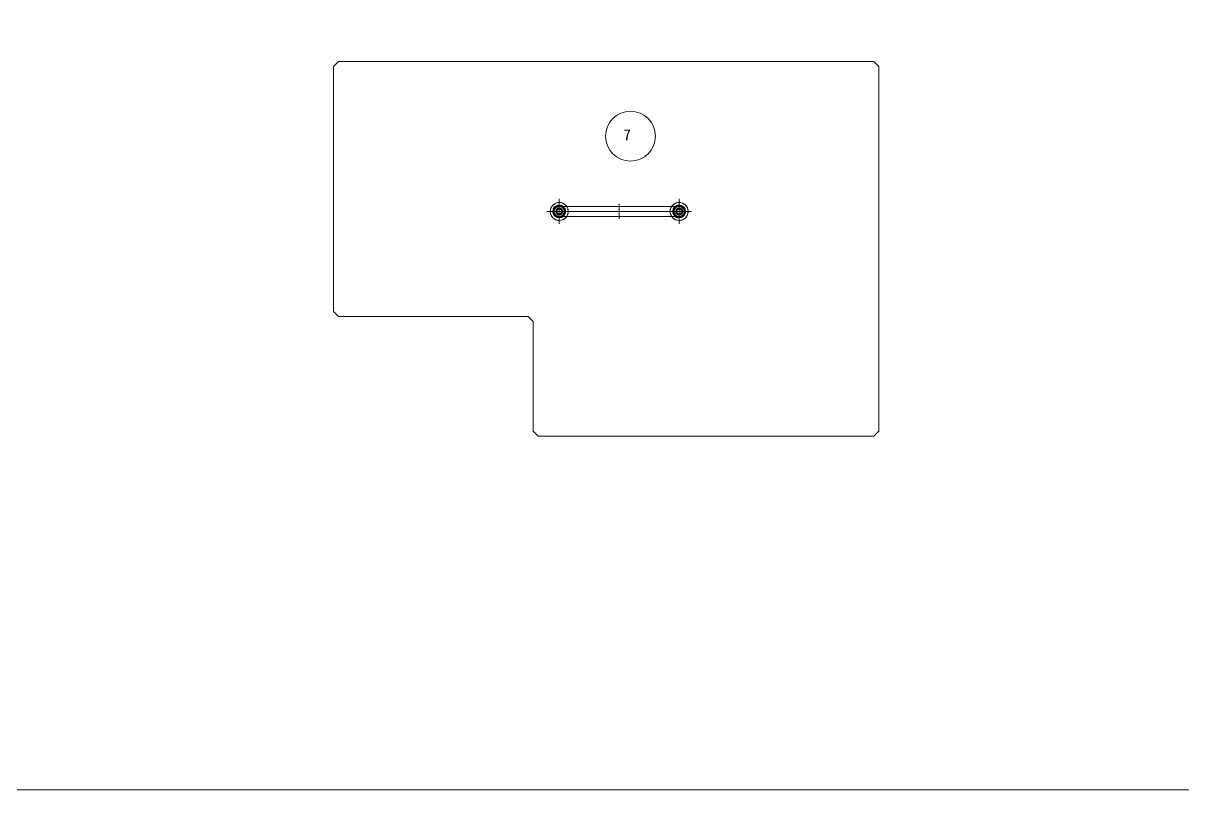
# Model space of a CAD drawing. Units: millimetres at full size. Extents: x -32787 to 32787, y -11878 to 14562.
# Drawn here: x -20872 to -19712, y 5583 to 6351 of the extents above; entities that cross this region are included whole.
import ezdxf
from ezdxf.enums import TextEntityAlignment as Align

# ---------------------------------------------------------------- set-up
doc = ezdxf.new("R2010")
doc.units = ezdxf.units.MM
doc.header["$LTSCALE"] = 9.6
doc.linetypes.add('CHAIN2', pattern=[12, 9, -1, 1, -1])
for name, color, linetype, lineweight in [('0-2_0', 2, 'Continuous', 9), ('0-7_01_外形線', 134, 'Continuous', 9), ('0-8_04_中心線', 4, 'CHAIN2', 9), ('0-9_03_かくれ線', 5, 'Continuous', 9), ('0-F_Defpoints', 134, 'Continuous', 9), ('1-2_07_寸法線', 3, 'Continuous', 9)]:
    doc.layers.add(name, color=color, linetype=linetype, lineweight=lineweight)
doc.styles.add('ＭＳ ゴシック', font='')
doc.styles.get('ＭＳ ゴシック').set_extended_font_data('MS Gothic')

# ---------------------------------------------------------------- blocks, each defined once
blk = doc.blocks.new('U5322')
at = {"layer": '0-8_04_中心線'}
for p, q in [((-7, 0), (-0.7, 0)), ((0, 0.7), (0, 7)), ((0.7, 0), (7, 0)), ((0, -7), (0, -0.7))]:
    blk.add_line(p, q, dxfattribs=at)
at = {"layer": '0-8_04_中心線', "linetype": 'Continuous'}
for p, q in [((-0.35, 0), (0.35, 0)), ((0, -0.35), (0, 0.35))]:
    blk.add_line(p, q, dxfattribs=at)
blk = doc.blocks.new('U5323')
at = {"layer": '0-8_04_中心線'}
for p, q in [((-7, 0), (-0.7, 0)), ((0, 0.7), (0, 7)), ((0.7, 0), (7, 0)), ((0, -7), (0, -0.7))]:
    blk.add_line(p, q, dxfattribs=at)
at = {"layer": '0-8_04_中心線', "linetype": 'Continuous'}
for p, q in [((-0.35, 0), (0.35, 0)), ((0, -0.35), (0, 0.35))]:
    blk.add_line(p, q, dxfattribs=at)
blk = doc.blocks.new('U5325')
at = {"layer": '0-8_04_中心線'}
for p, q in [((0, 1.8), (0, 12.5)), ((-12.5, 0), (-1.8, 0)), ((1.8, 0), (12.5, 0)), ((0, -12.5), (0, -1.8))]:
    blk.add_line(p, q, dxfattribs=at)
at = {"layer": '0-8_04_中心線', "linetype": 'Continuous'}
for p, q in [((-0.9, 0), (0.9, 0)), ((0, -0.9), (0, 0.9))]:
    blk.add_line(p, q, dxfattribs=at)
blk = doc.blocks.new('U5324')
at = {"layer": '0-8_04_中心線'}
for p, q in [((0, 1.8), (0, 12.5)), ((-12.5, 0), (-1.8, 0)), ((1.8, 0), (12.5, 0)), ((0, -12.5), (0, -1.8))]:
    blk.add_line(p, q, dxfattribs=at)
at = {"layer": '0-8_04_中心線', "linetype": 'Continuous'}
for p, q in [((-0.9, 0), (0.9, 0)), ((0, -0.9), (0, 0.9))]:
    blk.add_line(p, q, dxfattribs=at)
blk = doc.blocks.new('U5326')
at = {"layer": '0-8_04_中心線'}
for p, q in [((-8.5, 0), (-1, 0)), ((0, 1), (0, 8.5)), ((1, 0), (8.5, 0)), ((0, -8.5), (0, -1))]:
    blk.add_line(p, q, dxfattribs=at)
at = {"layer": '0-8_04_中心線', "linetype": 'Continuous'}
for p, q in [((-0.5, 0), (0.5, 0)), ((0, -0.5), (0, 0.5))]:
    blk.add_line(p, q, dxfattribs=at)
blk = doc.blocks.new('U5327')
at = {"layer": '0-8_04_中心線'}
for p, q in [((-8.5, 0), (-1, 0)), ((0, 1), (0, 8.5)), ((1, 0), (8.5, 0)), ((0, -8.5), (0, -1))]:
    blk.add_line(p, q, dxfattribs=at)
at = {"layer": '0-8_04_中心線', "linetype": 'Continuous'}
for p, q in [((-0.5, 0), (0.5, 0)), ((0, -0.5), (0, 0.5))]:
    blk.add_line(p, q, dxfattribs=at)
blk = doc.blocks.new('AM_BALLOON1')
at = {"layer": '1-2_07_寸法線'}
blk.add_circle((0, 0), 5, dxfattribs=at)

msp = doc.modelspace()

# ---------------------------------------------------------------- linework, layer by layer
at = {"layer": '0-7_01_外形線'}
for p, q in [((-20335.928, 6167.029), (-20215.928, 6167.029)), ((-20335.928, 6157.029), (-20215.928, 6157.029))]:
    msp.add_line(p, q, dxfattribs=at)
msp.add_lwpolyline([(-20561.928, 6062.029), (-20556.928, 6057.029), (-20366.928, 6057.029), (-20361.928, 6052.029), (-20361.928, 5942.029), (-20356.954, 5937.029), (-20020.928, 5937.029), (-20015.928, 5942.029), (-20015.928, 6307.029), (-20020.928, 6312.029), (-20556.928, 6312.029), (-20561.928, 6307.029)], close=True, dxfattribs=at)
for centre, radius, start, end in [((-20335.928, 6162.029), 9, 33.74899, 326.25101), ((-20335.928, 6162.029), 5, 90, 270), ((-20215.928, 6162.029), 9, 213.74899, 146.25101), ((-20215.928, 6162.029), 5, 270, 90)]:
    msp.add_arc(centre, radius, start, end, dxfattribs=at)
at = {"layer": '0-8_04_中心線'}
for p, q in [((-20275.928, 6169.529), (-20275.928, 6154.529)), ((-20215.928, 6162.029), (-20335.928, 6162.029)), ((-20335.928, 6162.029), (-20215.928, 6162.029))]:
    msp.add_line(p, q, dxfattribs=at)
at = {"layer": '0-9_03_かくれ線'}
for p, q in [((-20336.153, 6157.029), (-20336.153, 6155.933)), ((-20335.703, 6157.029), (-20335.703, 6155.933)), ((-20216.153, 6157.029), (-20216.153, 6155.933)), ((-20215.703, 6157.029), (-20215.703, 6155.933))]:
    msp.add_line(p, q, dxfattribs=at)
for points in [[(-20338.814, 6167.029), (-20341.701, 6162.029), (-20338.814, 6157.029), (-20333.041, 6157.029), (-20330.154, 6162.029), (-20333.041, 6167.029)], [(-20218.814, 6167.029), (-20221.701, 6162.029), (-20218.814, 6157.029), (-20213.041, 6157.029), (-20210.154, 6162.029), (-20213.041, 6167.029)]]:
    msp.add_lwpolyline(points, close=True, dxfattribs=at)
for centre, radius in [((-20335.928, 6162.029), 9), ((-20335.928, 6162.029), 6.5), ((-20335.928, 6162.029), 5), ((-20335.928, 6162.029), 3.5), ((-20335.928, 6162.029), 3), ((-20335.928, 6162.029), 3), ((-20335.928, 6162.029), 2.458), ((-20335.928, 6162.029), 2.4), ((-20215.928, 6162.029), 9), ((-20215.928, 6162.029), 6.5), ((-20215.928, 6162.029), 5), ((-20215.928, 6162.029), 3.5), ((-20215.928, 6162.029), 3), ((-20215.928, 6162.029), 3), ((-20215.928, 6162.029), 2.458), ((-20215.928, 6162.029), 2.4)]:
    msp.add_circle(centre, radius, dxfattribs=at)
for centre, radius, start, end in [((-20335.928, 6162.029), 6.1, 272.11385, 267.88615), ((-20335.928, 6162.029), 5, 270, 90), ((-20335.928, 6162.029), 9, 326.25101, 33.74899), ((-20215.928, 6162.029), 9, 146.25101, 213.74899), ((-20215.928, 6162.029), 6.1, 272.11385, 267.88615), ((-20215.928, 6162.029), 5, 90, 270)]:
    msp.add_arc(centre, radius, start, end, dxfattribs=at)
at = {"layer": '0-F_Defpoints'}
msp.add_lwpolyline([(-22821.809, 7744.926), (-19488.461, 7744.926), (-19488.461, 5583.051), (-22821.809, 5583.051)], close=True, dxfattribs=at)

# ---------------------------------------------------------------- block references
at = {"layer": '0-8_04_中心線'}
for name, p in [('U5324', (-20335.928, 6162.029)), ('U5325', (-20215.928, 6162.029)), ('U5323', (-20335.928, 6162.029)), ('U5322', (-20215.928, 6162.029))]:
    msp.add_blockref(name, p, dxfattribs=at)
at = {"layer": '0-8_04_中心線', "rotation": 90}
for name, p in [('U5326', (-20335.928, 6162.029)), ('U5327', (-20215.928, 6162.029))]:
    msp.add_blockref(name, p, dxfattribs=at)
at = {"layer": '1-2_07_寸法線', "xscale": 4.999697, "yscale": 4.999697}
msp.add_blockref('AM_BALLOON1', (-20264.578, 6237.442), dxfattribs=at)

# ---------------------------------------------------------------- texts
at = {"layer": '0-2_0', "color": 134, "style": 'ＭＳ ゴシック'}
msp.add_text('7', height=11, dxfattribs=at).set_placement((-20271.721, 6229.942), align=Align.BOTTOM_LEFT)

doc.saveas('drawing.dxf')
